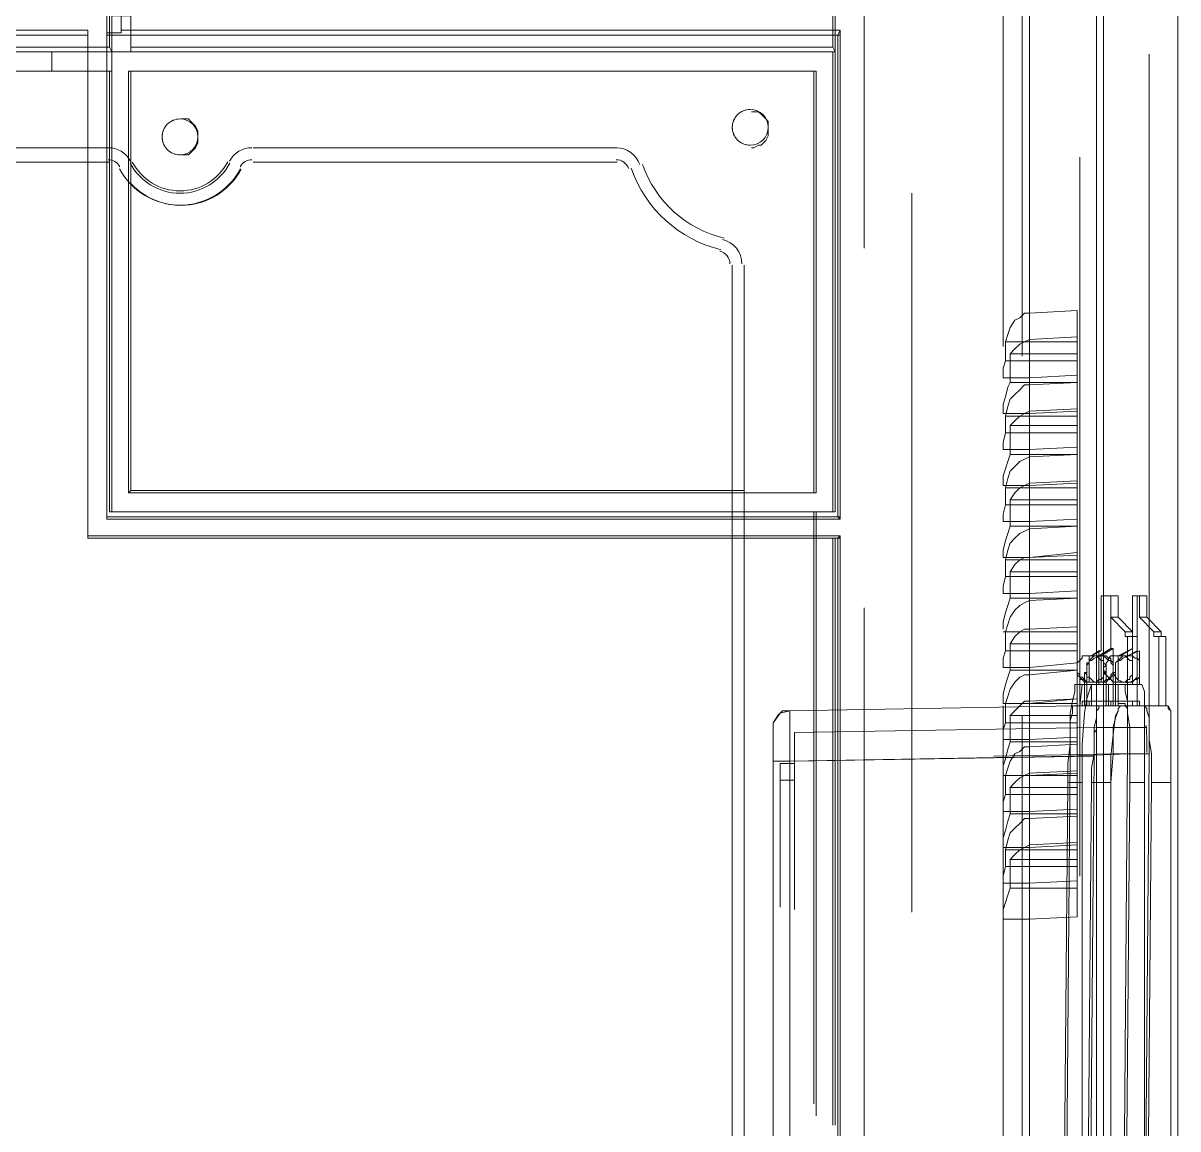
# Model space of a CAD drawing. Header units: millimetres. Extents: x 2788 to 2954, y 1337 to 1391.
# Drawn here: x 2903.161 to 2903.671, y 1350.866 to 1351.355 of the extents above; entities that cross this region are included whole.
import ezdxf

# ---------------------------------------------------------------- set-up
doc = ezdxf.new("R2010")
doc.units = ezdxf.units.MM
doc.layers.add('PDF_0', color=7, linetype='Continuous')

msp = doc.modelspace()

# ---------------------------------------------------------------- linework, layer by layer
at = {"layer": 'PDF_0', "lineweight": 15}
for points in [[(2902.927212377022, 1350.593847969757), (2902.927212377022, 1350.381115599757), (2902.927212377022, 1350.376882119757), (2902.949438147023, 1350.376882119757), (2902.949438147023, 1350.381115599757), (2902.949438147023, 1350.436150839757), (2903.522016317022, 1350.436150839757), (2903.522016317022, 1350.378998859757), (2903.522016317022, 1350.376882119757), (2903.605627547023, 1350.376882119757), (2903.605627547023, 1350.378998859757), (2903.605627547023, 1352.449170579757), (2903.605627547023, 1352.451287319757), (2903.522016317022, 1352.451287319757), (2903.522016317022, 1352.449170579757), (2903.522016317022, 1352.389901859757), (2902.949438147023, 1352.389901859757), (2902.949438147023, 1352.448112209757), (2902.949438147023, 1352.451287319757), (2902.927212377022, 1352.451287319757), (2902.927212377022, 1352.448112209757), (2902.927212377022, 1352.234321469757, 0.3159003159569899), (2902.918745417023, 1352.223208584757)], [(2903.482327442022, 1351.316714679757, 0.4142139999671482), (2903.474389667022, 1351.308776904757, 0.4142140000582301), (2903.482327442022, 1351.300839129757)], [(2903.230435382023, 1351.312481199757, 0.4142139999725885), (2903.222497607023, 1351.304543424757, 0.4142140000002618), (2903.230435382023, 1351.296605649757)]]:
    msp.add_lwpolyline(points, format="xyb", dxfattribs=at)
for points in [[(2903.204505317023, 1351.351640889757), (2903.204505317023, 1351.359049479757), (2903.522016317022, 1351.359049479757), (2903.522016317022, 1351.476528549757), (2903.204505317023, 1351.476528549757), (2903.204505317023, 1351.484995509757), (2903.522016317022, 1351.484995509757), (2903.522016317022, 1352.381434899757), (2903.198155097023, 1352.381434899757), (2903.198155097023, 1351.135733409757), (2903.522016317022, 1351.135733409757), (2903.522016317022, 1351.351640889757)], [(2902.949438147023, 1350.447792909757), (2903.522016317022, 1350.447792909757), (2903.522016317022, 1351.128324819757), (2903.189688137023, 1351.128324819757), (2903.189688137023, 1351.351640889757), (2902.949438147023, 1351.351640889757)], [(2903.189688137023, 1351.299780759757), (2903.037282857023, 1351.299780759757)], [(2903.199213467023, 1351.299780759757), (2903.198155097023, 1351.299780759757)], [(2903.423587907023, 1351.299780759757), (2903.262715667022, 1351.299780759757)], [(2903.189688137023, 1351.293430539757), (2903.037282857023, 1351.293430539757)], [(2903.199213467023, 1351.293430539757), (2903.198155097023, 1351.293430539757)], [(2903.423587907023, 1351.293430539757), (2903.262715667022, 1351.293430539757)], [(2903.479681517023, 1351.136791779757), (2903.479681517023, 1351.247920629757)], [(2903.474389667022, 1350.538812729757), (2903.474389667022, 1351.127266449757)], [(2903.479681517023, 1350.538812729757), (2903.479681517023, 1351.127266449757)], [(2903.665954637023, 1351.053180549757), (2903.665954637023, 1351.083873279757), (2903.662779527022, 1351.083873279757), (2903.663837897023, 1351.083873279757), (2903.665954637023, 1351.083873279757)]]:
    msp.add_lwpolyline(points, close=True, dxfattribs=at)
for points in [[(2903.671246487022, 1350.616073739757), (2903.671246487022, 1352.338041729757)], [(2903.638437017023, 1352.314757589757), (2903.637378647023, 1352.314757589757), (2903.635261907023, 1352.314757589757), (2903.635261907023, 1350.431917359757), (2903.637378647023, 1350.431917359757), (2903.638437017023, 1350.431917359757)], [(2903.638437017023, 1352.314757589757), (2903.638437017023, 1350.431917359757), (2903.639495387023, 1350.418158549757), (2903.640553757023, 1350.406516479757), (2903.640553757023, 1350.402282999757), (2903.641612127023, 1350.398049519757), (2903.643728867023, 1350.395932779757), (2903.670188117023, 1350.396991149757), (2903.670188117023, 1350.444617799757), (2903.670188117023, 1350.483777489757), (2903.670188117023, 1350.490127709757), (2903.670188117023, 1350.500711409757), (2903.670188117023, 1350.503886519757), (2903.670188117023, 1350.506003259757), (2903.670188117023, 1350.503886519757), (2903.670188117023, 1350.500711409757), (2903.670188117023, 1350.490127709757), (2903.670188117023, 1350.497536299757), (2903.670188117023, 1350.500711409757), (2903.670188117023, 1350.501769779757)], [(2903.198155097023, 1351.360107849757), (2903.198155097023, 1351.350582519757)], [(2903.204505317023, 1351.359049479757), (2903.204505317023, 1351.360107849757), (2903.204505317023, 1351.350582519757), (2903.204505317023, 1351.351640889757)], [(2902.951554887023, 1351.349524149757), (2903.189688137023, 1351.349524149757), (2903.189688137023, 1351.351640889757)], [(2903.204505317023, 1351.350582519757), (2903.198155097023, 1351.350582519757), (2903.198155097023, 1351.349524149757), (2903.520957947023, 1351.349524149757), (2903.522016317022, 1351.351640889757)], [(2903.189688137023, 1351.127266449757), (2903.189688137023, 1351.293430539757), (2903.189688137023, 1351.299780759757), (2903.189688137023, 1351.349524149757)], [(2903.198155097023, 1351.349524149757), (2903.198155097023, 1351.299780759757), (2903.198155097023, 1351.293430539757), (2903.198155097023, 1351.136791779757), (2903.198155097023, 1351.135733409757)], [(2903.520957947023, 1351.136791779757), (2903.520957947023, 1351.349524149757)], [(2903.474389667022, 1351.136791779757), (2903.474389667022, 1351.247920629757), (2903.474389667022, 1351.136791779757)], [(2903.605627547023, 1351.198177239757), (2903.626794947023, 1351.199235609757), (2903.626794947023, 1351.183360059757), (2903.605627547023, 1351.182301689757)], [(2903.626794947023, 1351.196060499757), (2903.605627547023, 1351.196060499757)], [(2903.605627547023, 1351.166426139757), (2903.626794947023, 1351.167484509757), (2903.626794947023, 1351.151608959757), (2903.605627547023, 1351.150550589757)], [(2903.626794947023, 1351.164309399757), (2903.605627547023, 1351.164309399757)], [(2903.198155097023, 1351.136791779757), (2903.474389667022, 1351.136791779757), (2903.479681517023, 1351.136791779757), (2903.520957947023, 1351.136791779757), (2903.522016317022, 1351.135733409757)], [(2903.605627547023, 1351.134675039757), (2903.626794947023, 1351.135733409757), (2903.626794947023, 1351.119857859757), (2903.605627547023, 1351.118799489757)], [(2903.626794947023, 1351.132558299757), (2903.605627547023, 1351.132558299757)], [(2903.522016317022, 1351.128324819757), (2903.520957947023, 1351.127266449757), (2903.479681517023, 1351.127266449757), (2903.474389667022, 1351.127266449757), (2903.189688137023, 1351.127266449757), (2903.189688137023, 1351.128324819757)], [(2903.520957947023, 1350.448851279757), (2903.520957947023, 1351.127266449757)], [(2903.605627547023, 1351.102923939757), (2903.626794947023, 1351.103982309757), (2903.626794947023, 1351.088106759757), (2903.605627547023, 1351.087048389757)], [(2903.626794947023, 1351.100807199757), (2903.605627547023, 1351.100807199757)], [(2903.641612127023, 1350.858440469757), (2903.641612127023, 1351.019312709757), (2903.642670497023, 1351.032013149757), (2903.642670497023, 1351.043655219757), (2903.643728867023, 1351.047888699757), (2903.644787237023, 1351.051063809757), (2903.644787237023, 1351.052122179757), (2903.645845607023, 1351.053180549757), (2903.649020717023, 1351.053180549757), (2903.649020717023, 1351.083873279757), (2903.653254197023, 1351.083873279757), (2903.653254197023, 1351.053180549757), (2903.653254197023, 1351.083873279757), (2903.651137457023, 1351.083873279757), (2903.649020717023, 1351.083873279757)], [(2903.662779527022, 1351.083873279757), (2903.662779527022, 1351.053180549757), (2903.665954637023, 1351.053180549757), (2903.667013007022, 1351.053180549757)], [(2903.605627547023, 1351.070114469757), (2903.626794947023, 1351.072231209757), (2903.626794947023, 1351.056355659757), (2903.605627547023, 1351.054238919757)], [(2903.626794947023, 1351.069056099757), (2903.605627547023, 1351.069056099757)], [(2903.643728867023, 1350.626657439757), (2903.642670497023, 1350.630890919757), (2903.642670497023, 1350.638299509757), (2903.641612127023, 1350.654175059757), (2903.641612127023, 1350.858440469757), (2903.641612127023, 1351.019312709757), (2903.641612127023, 1351.030954779757), (2903.642670497023, 1351.040480109757), (2903.643728867023, 1351.048947069757), (2903.644787237023, 1351.051063809757), (2903.644787237023, 1351.052122179757)], [(2903.649020717023, 1351.053180549757), (2903.653254197023, 1351.053180549757), (2903.662779527022, 1351.053180549757)], [(2903.656429307022, 1350.654175059757), (2903.659604417023, 1351.019312709757), (2903.659604417023, 1351.025662929757), (2903.659604417023, 1351.032013149757), (2903.658546047022, 1351.038363369757), (2903.658546047022, 1351.043655219757), (2903.658546047022, 1351.047888699757), (2903.657487677023, 1351.051063809757), (2903.657487677023, 1351.052122179757), (2903.656429307022, 1351.053180549757), (2903.657487677023, 1351.052122179757), (2903.657487677023, 1351.051063809757), (2903.658546047022, 1351.047888699757), (2903.658546047022, 1351.043655219757), (2903.658546047022, 1351.038363369757), (2903.659604417023, 1351.032013149757), (2903.659604417023, 1351.025662929757), (2903.659604417023, 1351.019312709757), (2903.668071377023, 1351.019312709757), (2903.668071377023, 1350.815047299757)], [(2903.668071377023, 1351.019312709757), (2903.668071377023, 1351.032013149757), (2903.668071377023, 1351.043655219757), (2903.668071377023, 1351.047888699757), (2903.668071377023, 1351.051063809757), (2903.667013007022, 1351.052122179757), (2903.667013007022, 1351.053180549757), (2903.668071377023, 1351.051063809757), (2903.668071377023, 1351.047888699757), (2903.668071377023, 1351.043655219757), (2903.668071377023, 1351.032013149757), (2903.668071377023, 1351.019312709757), (2903.668071377023, 1350.815047299757)], [(2903.642670497023, 1351.043655219757), (2903.657487677023, 1351.043655219757)], [(2903.605627547023, 1351.038363369757), (2903.626794947023, 1351.039421739757), (2903.626794947023, 1351.023546189757), (2903.605627547023, 1351.022487819757)], [(2903.626794947023, 1351.037304999757), (2903.605627547023, 1351.037304999757)], [(2903.658546047022, 1351.032013149757), (2903.642670497023, 1351.032013149757), (2903.658546047022, 1351.032013149757), (2903.655370937023, 1350.639357879757), (2903.642670497023, 1350.640416249757), (2903.655370937023, 1350.639357879757)], [(2903.605627547023, 1351.006612269757), (2903.626794947023, 1351.007670639757), (2903.626794947023, 1350.991795089757), (2903.605627547023, 1350.990736719757)], [(2903.626794947023, 1351.005553899757), (2903.605627547023, 1351.005553899757)], [(2903.605627547023, 1350.974861169757), (2903.626794947023, 1350.975919539757), (2903.626794947023, 1350.960043989757), (2903.605627547023, 1350.958985619757)], [(2903.626794947023, 1350.972744429757), (2903.605627547023, 1350.972744429757)]]:
    msp.add_lwpolyline(points, dxfattribs=at)
at = {"layer": 'PDF_0', "lineweight": 0}
for points in [[(2902.951554887023, 1351.857541749757), (2902.951554887023, 1351.493462469757), (2902.953671627023, 1351.491345729757), (2903.199213467023, 1351.491345729757), (2903.199213467023, 1351.344232299757)], [(2903.532600017023, 1351.572840219757), (2903.532600017023, 1351.255329219757)], [(2903.593985477023, 1351.529447049757), (2903.593985477023, 1351.211936049757)], [(2903.602452437023, 1351.525213569757), (2903.602452437023, 1351.207702569757)], [(2903.626794947023, 1351.511454759757), (2903.605627547023, 1351.510396389757), (2903.605627547023, 1351.226753229757), (2903.626794947023, 1351.227811599757), (2903.626794947023, 1351.214052789757), (2903.626794947023, 1351.205585829757), (2903.626794947023, 1351.199235609757)], [(2902.953671627023, 1351.491345729757), (2902.953671627023, 1351.344232299757), (2903.199213467023, 1351.344232299757), (2903.200271837023, 1351.342115559757), (2903.173812587022, 1351.342115559757), (2903.173812587022, 1351.333648599757), (2902.961080217023, 1351.333648599757), (2902.961080217023, 1350.974861169757), (2902.961080217023, 1351.333648599757), (2903.199213467023, 1351.333648599757), (2903.199213467023, 1351.299780759757), (2903.199213467023, 1351.293430539757), (2903.199213467023, 1351.138908519757)], [(2903.208738797023, 1351.357991109757), (2903.208738797023, 1351.342115559757), (2903.208738797023, 1351.344232299757), (2903.208738797023, 1351.491345729757), (2903.208738797023, 1351.493462469757), (2903.208738797023, 1351.478645289757)], [(2903.208738797023, 1351.344232299757), (2903.518841207023, 1351.344232299757), (2903.518841207023, 1351.492404099757), (2903.208738797023, 1351.491345729757)], [(2903.518841207023, 1351.344232299757), (2903.519899577022, 1351.342115559757), (2903.519899577022, 1351.493462469757), (2903.518841207023, 1351.492404099757)], [(2903.511432617022, 1351.138908519757), (2903.519899577022, 1351.138908519757), (2903.519899577022, 1351.342115559757), (2903.518841207023, 1351.342115559757), (2903.200271837023, 1351.342115559757), (2903.200271837023, 1351.357991109757), (2903.207680427023, 1351.357991109757), (2903.208738797023, 1351.357991109757), (2903.200271837023, 1351.357991109757), (2903.200271837023, 1351.478645289757), (2903.208738797023, 1351.478645289757), (2903.207680427023, 1351.478645289757)], [(2902.952613257023, 1351.342115559757), (2903.173812587022, 1351.342115559757)], [(2903.200271837023, 1351.342115559757), (2903.200271837023, 1351.342115559757)], [(2903.200271837023, 1351.333648599757), (2903.200271837023, 1351.342115559757), (2903.208738797023, 1351.342115559757)], [(2903.200271837023, 1351.138908519757), (2903.200271837023, 1351.342115559757)], [(2903.519899577022, 1351.138908519757), (2903.518841207023, 1351.138908519757), (2903.518841207023, 1351.342115559757)], [(2903.658546047022, 1351.023546189757), (2903.658546047022, 1351.341057189757)], [(2903.173812587022, 1351.333648599757), (2903.200271837023, 1351.333648599757), (2903.199213467023, 1351.333648599757)], [(2903.208738797023, 1351.333648599757), (2903.207680427023, 1351.333648599757), (2903.511432617022, 1351.333648599757), (2903.510374247023, 1351.333648599757), (2903.208738797023, 1351.333648599757), (2903.208738797023, 1351.294488909757), (2903.208738797023, 1351.293430539757), (2903.208738797023, 1351.283905209757), (2903.208738797023, 1351.148433849757)], [(2903.510374247023, 1351.333648599757), (2903.510374247023, 1351.147375479757), (2903.479681517023, 1351.147375479757), (2903.479681517023, 1351.148433849757), (2903.474389667022, 1351.148433849757), (2903.208738797023, 1351.148433849757), (2903.207680427023, 1351.147375479757), (2903.511432617022, 1351.147375479757)], [(2903.207680427023, 1351.333648599757), (2903.207680427023, 1351.147375479757)], [(2903.510374247023, 1351.147375479757), (2903.511432617022, 1351.147375479757), (2903.511432617022, 1351.333648599757)], [(2903.482856627023, 1351.299780759757), (2903.483914997023, 1351.299780759757), (2903.486031737023, 1351.300839129757), (2903.487090107023, 1351.300839129757), (2903.488148477023, 1351.301897499757), (2903.489206847023, 1351.302955869757), (2903.490265217023, 1351.305072609757), (2903.490265217023, 1351.306130979757), (2903.490265217023, 1351.308247719757), (2903.490265217023, 1351.309306089757), (2903.490265217023, 1351.311422829757), (2903.489206847023, 1351.312481199757), (2903.488148477023, 1351.313539569757), (2903.487090107023, 1351.314597939757), (2903.486031737023, 1351.315656309757), (2903.483914997023, 1351.315656309757), (2903.482856627023, 1351.315656309757)], [(2903.482856627023, 1351.315656309757), (2903.482856627023, 1351.315656309757)], [(2903.230964567023, 1351.296605649757), (2903.232022937023, 1351.296605649757), (2903.234139677023, 1351.296605649757), (2903.235198047023, 1351.297664019757), (2903.236256417023, 1351.298722389757), (2903.237314787023, 1351.299780759757), (2903.238373157023, 1351.301897499757), (2903.238373157023, 1351.302955869757), (2903.238373157023, 1351.304014239757), (2903.238373157023, 1351.306130979757), (2903.238373157023, 1351.307189349757), (2903.237314787023, 1351.309306089757), (2903.236256417023, 1351.310364459757), (2903.235198047023, 1351.311422829757), (2903.234139677023, 1351.312481199757), (2903.232022937023, 1351.312481199757), (2903.230964567023, 1351.312481199757)], [(2903.230964567023, 1351.312481199757), (2903.230964567023, 1351.312481199757)], [(2903.199213467023, 1351.299780759757), (2903.199213467023, 1351.299780759757)], [(2903.199213467023, 1351.299780759757), (2903.199213467023, 1351.299780759757)], [(2903.230964567023, 1351.296605649757), (2903.230964567023, 1351.296605649757)], [(2903.482856627023, 1351.299780759757), (2903.482856627023, 1351.299780759757)], [(2903.627853317023, 1350.978036279757), (2903.627853317023, 1351.295547279757)], [(2903.199213467023, 1351.293430539757), (2903.199213467023, 1351.293430539757)], [(2903.199213467023, 1351.293430539757), (2903.199213467023, 1351.293430539757)], [(2903.199213467023, 1351.293430539757), (2903.199213467023, 1351.293430539757)], [(2903.208738797023, 1351.293430539757), (2903.208738797023, 1351.294488909757)], [(2903.208738797023, 1351.293430539757), (2903.208738797023, 1351.293430539757)], [(2903.208738797023, 1351.283905209757), (2903.208738797023, 1351.283905209757)], [(2903.553767417023, 1351.279671729757), (2903.553767417023, 1350.962160729757)], [(2903.626794947023, 1351.214052789757), (2903.595043847023, 1351.214052789757), (2903.596102217023, 1351.217227899757), (2903.597160587023, 1351.220403009757), (2903.599277327023, 1351.223578119757), (2903.601394067023, 1351.224636489757), (2903.603510807023, 1351.226753229757), (2903.605627547023, 1351.226753229757)], [(2903.595043847023, 1351.214052789757), (2903.595043847023, 1351.205585829757)], [(2903.597160587023, 1351.196060499757), (2903.597160587023, 1351.208760939757), (2903.599277327023, 1351.210877679757), (2903.601394067023, 1351.212994419757), (2903.603510807023, 1351.214052789757), (2903.605627547023, 1351.215111159757), (2903.605627547023, 1351.195002129757)], [(2903.605627547023, 1351.215111159757), (2903.626794947023, 1351.216169529757)], [(2903.626794947023, 1351.208760939757), (2903.597160587023, 1351.208760939757)], [(2903.626794947023, 1351.205585829757), (2903.595043847023, 1351.205585829757), (2903.593985477023, 1351.202410719757), (2903.593985477023, 1351.198177239757), (2903.605627547023, 1351.198177239757)], [(2903.605627547023, 1351.182301689757), (2903.593985477023, 1351.182301689757), (2903.593985477023, 1351.186535169757), (2903.595043847023, 1351.189710279757), (2903.596102217023, 1351.193943759757), (2903.597160587023, 1351.196060499757), (2903.605627547023, 1351.196060499757)], [(2903.626794947023, 1351.196060499757), (2903.605627547023, 1351.195002129757), (2903.603510807023, 1351.195002129757), (2903.601394067023, 1351.192885389757), (2903.599277327023, 1351.190768649757), (2903.597160587023, 1351.188651909757), (2903.596102217023, 1351.185476799757), (2903.595043847023, 1351.181243319757), (2903.595043847023, 1351.173834729757), (2903.593985477023, 1351.169601249757), (2903.593985477023, 1351.166426139757), (2903.605627547023, 1351.166426139757)], [(2903.626794947023, 1351.183360059757), (2903.626794947023, 1351.181243319757), (2903.595043847023, 1351.181243319757)], [(2903.626794947023, 1351.177009839757), (2903.597160587023, 1351.177009839757), (2903.599277327023, 1351.179126579757), (2903.601394067023, 1351.181243319757), (2903.603510807023, 1351.182301689757), (2903.605627547023, 1351.183360059757), (2903.626794947023, 1351.184418429757)], [(2903.605627547023, 1351.183360059757), (2903.605627547023, 1351.163251029757)], [(2903.626794947023, 1351.181243319757), (2903.626794947023, 1351.173834729757), (2903.595043847023, 1351.173834729757)], [(2903.597160587023, 1351.164309399757), (2903.597160587023, 1351.177009839757)], [(2903.626794947023, 1351.173834729757), (2903.626794947023, 1351.167484509757)], [(2903.605627547023, 1351.164309399757), (2903.597160587023, 1351.164309399757), (2903.596102217023, 1351.161134289757), (2903.595043847023, 1351.157959179757), (2903.593985477023, 1351.154784069757), (2903.593985477023, 1351.150550589757), (2903.605627547023, 1351.150550589757)], [(2903.626794947023, 1351.149492219757), (2903.595043847023, 1351.149492219757), (2903.596102217023, 1351.153725699757), (2903.597160587023, 1351.156900809757), (2903.599277327023, 1351.159017549757), (2903.601394067023, 1351.161134289757), (2903.603510807023, 1351.162192659757), (2903.605627547023, 1351.163251029757), (2903.626794947023, 1351.164309399757)], [(2903.605627547023, 1351.151608959757), (2903.626794947023, 1351.152667329757)], [(2903.474389667022, 1351.148433849757), (2903.474389667022, 1351.148433849757)], [(2903.595043847023, 1351.149492219757), (2903.595043847023, 1351.142083629757)], [(2903.597160587023, 1351.144200369757), (2903.599277327023, 1351.147375479757), (2903.601394067023, 1351.149492219757), (2903.603510807023, 1351.150550589757), (2903.605627547023, 1351.151608959757), (2903.605627547023, 1351.131499929757)], [(2903.626794947023, 1351.151608959757), (2903.626794947023, 1351.149492219757), (2903.626794947023, 1351.142083629757), (2903.626794947023, 1351.135733409757)], [(2903.626794947023, 1351.100807199757), (2903.605627547023, 1351.099748829757), (2903.605627547023, 1351.118799489757), (2903.593985477023, 1351.118799489757), (2903.593985477023, 1351.121974599757), (2903.595043847023, 1351.126208079757), (2903.596102217023, 1351.129383189757), (2903.597160587023, 1351.132558299757), (2903.597160587023, 1351.144200369757), (2903.626794947023, 1351.144200369757)], [(2903.605627547023, 1351.134675039757), (2903.593985477023, 1351.134675039757), (2903.593985477023, 1351.137850149757), (2903.595043847023, 1351.142083629757), (2903.626794947023, 1351.142083629757)], [(2903.510374247023, 1350.877491129757), (2903.510374247023, 1351.138908519757), (2903.479681517023, 1351.138908519757), (2903.474389667022, 1351.138908519757), (2903.199213467023, 1351.138908519757), (2903.200271837023, 1351.138908519757), (2903.518841207023, 1351.138908519757)], [(2903.474389667022, 1351.138908519757), (2903.474389667022, 1351.138908519757)], [(2903.479681517023, 1351.138908519757), (2903.479681517023, 1351.138908519757)], [(2903.518841207023, 1350.867965799757), (2903.518841207023, 1351.127266449757), (2903.519899577022, 1351.127266449757), (2903.511432617022, 1351.127266449757), (2903.511432617022, 1351.138908519757), (2903.510374247023, 1351.138908519757)], [(2903.626794947023, 1351.132558299757), (2903.605627547023, 1351.131499929757), (2903.603510807023, 1351.130441559757), (2903.601394067023, 1351.129383189757), (2903.599277327023, 1351.127266449757), (2903.597160587023, 1351.125149709757), (2903.596102217023, 1351.121974599757), (2903.595043847023, 1351.117741119757), (2903.626794947023, 1351.117741119757), (2903.626794947023, 1351.119857859757)], [(2903.605627547023, 1351.132558299757), (2903.597160587023, 1351.132558299757)], [(2903.511432617022, 1351.127266449757), (2903.511432617022, 1351.127266449757)], [(2903.511432617022, 1350.872199279757), (2903.511432617022, 1351.127266449757), (2903.518841207023, 1351.127266449757)], [(2903.519899577022, 1350.867965799757), (2903.519899577022, 1351.127266449757)], [(2903.595043847023, 1351.117741119757), (2903.595043847023, 1351.110332529757), (2903.626794947023, 1351.110332529757)], [(2903.626794947023, 1351.120916229757), (2903.605627547023, 1351.118799489757), (2903.603510807023, 1351.118799489757), (2903.601394067023, 1351.117741119757), (2903.599277327023, 1351.115624379757), (2903.597160587023, 1351.112449269757)], [(2903.626794947023, 1351.117741119757), (2903.626794947023, 1351.110332529757), (2903.626794947023, 1351.103982309757)], [(2903.626794947023, 1351.112449269757), (2903.597160587023, 1351.112449269757), (2903.597160587023, 1351.100807199757), (2903.605627547023, 1351.100807199757)], [(2903.595043847023, 1351.110332529757), (2903.593985477023, 1351.106099049757), (2903.593985477023, 1351.102923939757), (2903.605627547023, 1351.102923939757)], [(2903.651137457023, 1351.062705879757), (2903.642670497023, 1351.062705879757), (2903.642670497023, 1351.066939359757), (2903.642670497023, 1351.072231209757), (2903.642670497023, 1351.078581429757), (2903.641612127023, 1351.078581429757), (2903.641612127023, 1351.101865569757), (2903.640553757023, 1351.101865569757), (2903.638437017023, 1351.101865569757), (2903.637378647023, 1351.101865569757), (2903.637378647023, 1351.077523059757), (2903.636320277023, 1351.077523059757), (2903.636320277023, 1351.062705879757), (2903.634203537023, 1351.062705879757), (2903.633145167023, 1351.062705879757), (2903.632086797023, 1351.059530769757), (2903.631028427023, 1351.056355659757), (2903.629970057023, 1351.050005439757), (2903.628911687023, 1351.036246629757), (2903.628911687023, 1351.019312709757), (2903.628911687023, 1350.815047299757)], [(2903.642670497023, 1351.078581429757), (2903.637378647023, 1351.075406319757), (2903.636320277023, 1351.075406319757), (2903.641612127023, 1351.078581429757), (2903.641612127023, 1351.101865569757), (2903.644787237023, 1351.101865569757), (2903.644787237023, 1351.092340239757), (2903.651137457023, 1351.085990019757), (2903.651137457023, 1351.083873279757)], [(2903.647962347023, 1351.083873279757), (2903.647962347023, 1351.085990019757), (2903.641612127023, 1351.092340239757), (2903.641612127023, 1351.101865569757), (2903.638437017023, 1351.101865569757)], [(2903.639495387023, 1351.053180549757), (2903.639495387023, 1351.067997729757), (2903.639495387023, 1351.066939359757), (2903.640553757023, 1351.065880989757), (2903.641612127023, 1351.065880989757), (2903.641612127023, 1351.064822619757), (2903.642670497023, 1351.063764249757), (2903.644787237023, 1351.063764249757), (2903.645845607023, 1351.063764249757), (2903.646903977023, 1351.063764249757), (2903.647962347023, 1351.063764249757), (2903.649020717023, 1351.064822619757), (2903.650079087023, 1351.064822619757), (2903.650079087023, 1351.065880989757), (2903.651137457023, 1351.066939359757), (2903.651137457023, 1351.067997729757), (2903.651137457023, 1351.069056099757), (2903.651137457023, 1351.071172839757), (2903.651137457023, 1351.072231209757), (2903.651137457023, 1351.073289579757), (2903.650079087023, 1351.073289579757), (2903.649020717023, 1351.074347949757), (2903.647962347023, 1351.075406319757), (2903.646903977023, 1351.075406319757), (2903.645845607023, 1351.075406319757), (2903.651137457023, 1351.078581429757), (2903.651137457023, 1351.101865569757)], [(2903.641612127023, 1351.101865569757), (2903.644787237023, 1351.101865569757)], [(2903.644787237023, 1351.075406319757), (2903.649020717023, 1351.075406319757), (2903.653254197023, 1351.077523059757), (2903.653254197023, 1351.101865569757), (2903.654312567023, 1351.101865569757)], [(2903.657487677023, 1351.101865569757), (2903.654312567023, 1351.101865569757), (2903.651137457023, 1351.101865569757), (2903.653254197023, 1351.101865569757), (2903.653254197023, 1351.077523059757)], [(2903.657487677023, 1351.092340239757), (2903.657487677023, 1351.101865569757), (2903.654312567023, 1351.101865569757), (2903.654312567023, 1351.092340239757)], [(2903.532600017023, 1351.096573719757), (2903.532600017023, 1350.779062719757)], [(2903.597160587023, 1351.100807199757), (2903.596102217023, 1351.097632089757), (2903.595043847023, 1351.094456979757), (2903.593985477023, 1351.090223499757), (2903.593985477023, 1351.087048389757)], [(2903.605627547023, 1351.099748829757), (2903.603510807023, 1351.098690459757), (2903.601394067023, 1351.097632089757), (2903.599277327023, 1351.095515349757), (2903.597160587023, 1351.092340239757), (2903.596102217023, 1351.089165129757), (2903.595043847023, 1351.085990019757), (2903.626794947023, 1351.085990019757)], [(2903.641612127023, 1351.092340239757), (2903.644787237023, 1351.092340239757)], [(2903.660662787022, 1351.085990019757), (2903.654312567023, 1351.092340239757), (2903.657487677023, 1351.092340239757), (2903.663837897023, 1351.085990019757)], [(2903.605627547023, 1351.054238919757), (2903.593985477023, 1351.054238919757), (2903.593985477023, 1351.058472399757), (2903.595043847023, 1351.062705879757), (2903.596102217023, 1351.065880989757), (2903.597160587023, 1351.069056099757), (2903.597160587023, 1351.080698169757), (2903.599277327023, 1351.083873279757), (2903.601394067023, 1351.085990019757), (2903.603510807023, 1351.087048389757), (2903.605627547023, 1351.087048389757), (2903.605627547023, 1351.066939359757)], [(2903.605627547023, 1351.085990019757), (2903.593985477023, 1351.085990019757)], [(2903.595043847023, 1351.085990019757), (2903.595043847023, 1351.077523059757)], [(2903.626794947023, 1351.072231209757), (2903.626794947023, 1351.077523059757), (2903.626794947023, 1351.085990019757), (2903.626794947023, 1351.088106759757), (2903.605627547023, 1351.087048389757)], [(2903.647962347023, 1351.085990019757), (2903.651137457023, 1351.085990019757)], [(2903.663837897023, 1351.083873279757), (2903.663837897023, 1351.085990019757), (2903.660662787022, 1351.085990019757), (2903.660662787022, 1351.083873279757), (2903.662779527022, 1351.083873279757), (2903.660662787022, 1351.083873279757)], [(2903.626794947023, 1351.080698169757), (2903.597160587023, 1351.080698169757)], [(2903.605627547023, 1351.070114469757), (2903.593985477023, 1351.070114469757), (2903.593985477023, 1351.074347949757), (2903.595043847023, 1351.077523059757), (2903.626794947023, 1351.077523059757)], [(2903.632086797023, 1351.063764249757), (2903.631028427023, 1351.063764249757), (2903.629970057023, 1351.063764249757), (2903.629970057023, 1351.064822619757), (2903.628911687023, 1351.064822619757), (2903.627853317023, 1351.065880989757), (2903.626794947023, 1351.066939359757), (2903.626794947023, 1351.067997729757), (2903.627853317023, 1351.066939359757), (2903.627853317023, 1351.065880989757), (2903.628911687023, 1351.065880989757), (2903.629970057023, 1351.064822619757), (2903.631028427023, 1351.063764249757), (2903.632086797023, 1351.063764249757), (2903.633145167023, 1351.063764249757), (2903.634203537023, 1351.063764249757), (2903.635261907023, 1351.063764249757), (2903.636320277023, 1351.064822619757), (2903.637378647023, 1351.064822619757), (2903.638437017023, 1351.065880989757), (2903.638437017023, 1351.066939359757), (2903.639495387023, 1351.067997729757), (2903.639495387023, 1351.069056099757), (2903.639495387023, 1351.071172839757), (2903.638437017023, 1351.072231209757), (2903.638437017023, 1351.073289579757), (2903.637378647023, 1351.073289579757), (2903.636320277023, 1351.074347949757), (2903.635261907023, 1351.075406319757), (2903.634203537023, 1351.075406319757), (2903.633145167023, 1351.075406319757)], [(2903.629970057023, 1351.067997729757), (2903.631028427023, 1351.066939359757), (2903.631028427023, 1351.065880989757), (2903.632086797023, 1351.065880989757), (2903.633145167023, 1351.064822619757), (2903.634203537023, 1351.063764249757), (2903.635261907023, 1351.063764249757), (2903.636320277023, 1351.063764249757), (2903.637378647023, 1351.063764249757), (2903.638437017023, 1351.063764249757), (2903.639495387023, 1351.064822619757), (2903.640553757023, 1351.064822619757), (2903.641612127023, 1351.065880989757), (2903.641612127023, 1351.066939359757), (2903.642670497023, 1351.067997729757), (2903.642670497023, 1351.069056099757), (2903.642670497023, 1351.071172839757), (2903.641612127023, 1351.072231209757), (2903.641612127023, 1351.073289579757), (2903.640553757023, 1351.073289579757), (2903.639495387023, 1351.074347949757), (2903.638437017023, 1351.075406319757), (2903.637378647023, 1351.075406319757), (2903.636320277023, 1351.075406319757)], [(2903.631028427023, 1351.069056099757), (2903.631028427023, 1351.070114469757), (2903.631028427023, 1351.071172839757), (2903.632086797023, 1351.072231209757), (2903.632086797023, 1351.073289579757), (2903.633145167023, 1351.073289579757), (2903.634203537023, 1351.074347949757), (2903.637378647023, 1351.075406319757), (2903.637378647023, 1351.063764249757), (2903.638437017023, 1351.063764249757), (2903.639495387023, 1351.063764249757), (2903.640553757023, 1351.064822619757), (2903.641612127023, 1351.064822619757), (2903.641612127023, 1351.065880989757), (2903.642670497023, 1351.066939359757)], [(2903.642670497023, 1351.072231209757), (2903.641612127023, 1351.073289579757), (2903.641612127023, 1351.074347949757), (2903.640553757023, 1351.074347949757), (2903.639495387023, 1351.075406319757), (2903.638437017023, 1351.075406319757), (2903.637378647023, 1351.075406319757), (2903.636320277023, 1351.075406319757), (2903.635261907023, 1351.075406319757), (2903.634203537023, 1351.075406319757), (2903.633145167023, 1351.074347949757), (2903.632086797023, 1351.073289579757), (2903.632086797023, 1351.072231209757), (2903.631028427023, 1351.072231209757), (2903.631028427023, 1351.071172839757), (2903.631028427023, 1351.069056099757), (2903.631028427023, 1351.067997729757)], [(2903.637378647023, 1351.075406319757), (2903.632086797023, 1351.075406319757)], [(2903.637378647023, 1351.077523059757), (2903.633145167023, 1351.075406319757), (2903.636320277023, 1351.077523059757)], [(2903.633145167023, 1351.075406319757), (2903.633145167023, 1351.075406319757)], [(2903.639495387023, 1351.067997729757), (2903.638437017023, 1351.067997729757), (2903.639495387023, 1351.066939359757), (2903.640553757023, 1351.065880989757), (2903.640553757023, 1351.064822619757), (2903.641612127023, 1351.064822619757), (2903.642670497023, 1351.063764249757), (2903.643728867023, 1351.063764249757), (2903.644787237023, 1351.063764249757), (2903.643728867023, 1351.063764249757), (2903.642670497023, 1351.063764249757), (2903.641612127023, 1351.064822619757), (2903.640553757023, 1351.064822619757), (2903.640553757023, 1351.065880989757), (2903.639495387023, 1351.066939359757), (2903.639495387023, 1351.067997729757), (2903.638437017023, 1351.069056099757), (2903.638437017023, 1351.070114469757), (2903.639495387023, 1351.071172839757), (2903.639495387023, 1351.072231209757), (2903.640553757023, 1351.073289579757), (2903.640553757023, 1351.074347949757), (2903.641612127023, 1351.075406319757), (2903.642670497023, 1351.075406319757), (2903.643728867023, 1351.075406319757), (2903.644787237023, 1351.075406319757), (2903.644787237023, 1351.063764249757)], [(2903.645845607023, 1351.075406319757), (2903.644787237023, 1351.075406319757), (2903.651137457023, 1351.078581429757), (2903.651137457023, 1351.062705879757), (2903.654312567023, 1351.062705879757), (2903.654312567023, 1351.065880989757)], [(2903.644787237023, 1351.075406319757), (2903.644787237023, 1351.075406319757)], [(2903.649020717023, 1351.075406319757), (2903.649020717023, 1351.075406319757)], [(2903.651137457023, 1351.078581429757), (2903.651137457023, 1351.078581429757)], [(2903.626794947023, 1351.069056099757), (2903.605627547023, 1351.066939359757), (2903.603510807023, 1351.066939359757), (2903.601394067023, 1351.065880989757), (2903.599277327023, 1351.063764249757), (2903.597160587023, 1351.060589139757), (2903.596102217023, 1351.057414029757), (2903.595043847023, 1351.054238919757)], [(2903.605627547023, 1351.069056099757), (2903.597160587023, 1351.069056099757)], [(2903.626794947023, 1351.067997729757), (2903.626794947023, 1351.067997729757)], [(2903.629970057023, 1351.053180549757), (2903.629970057023, 1351.067997729757), (2903.631028427023, 1351.067997729757), (2903.631028427023, 1351.069056099757), (2903.631028427023, 1351.053180549757)], [(2903.631028427023, 1351.069056099757), (2903.631028427023, 1351.069056099757)], [(2903.651137457023, 1351.055297289757), (2903.641612127023, 1351.055297289757), (2903.641612127023, 1351.053180549757), (2903.640553757023, 1351.053180549757), (2903.641612127023, 1351.053180549757), (2903.641612127023, 1351.055297289757), (2903.638437017023, 1351.055297289757), (2903.638437017023, 1351.053180549757), (2903.638437017023, 1351.067997729757)], [(2903.642670497023, 1351.053180549757), (2903.642670497023, 1351.067997729757), (2903.643728867023, 1351.067997729757)], [(2903.643728867023, 1351.069056099757), (2903.643728867023, 1351.053180549757)], [(2903.643728867023, 1351.069056099757), (2903.643728867023, 1351.069056099757)], [(2903.628911687023, 1351.062705879757), (2903.627853317023, 1351.053180549757), (2903.625736577023, 1351.053180549757), (2903.499790547023, 1351.051063809757), (2903.496615437023, 1351.051063809757), (2903.494498697023, 1351.048947069757), (2903.492381957023, 1351.045771959757), (2903.492381957023, 1351.043655219757), (2903.492381957023, 1351.028838039757), (2903.494498697023, 1351.028838039757), (2903.499790547023, 1351.028838039757), (2903.499790547023, 1351.043655219757), (2903.499790547023, 1351.047888699757), (2903.499790547023, 1351.050005439757)], [(2903.628911687023, 1351.019312709757), (2903.628911687023, 1351.036246629757), (2903.629970057023, 1351.050005439757), (2903.631028427023, 1351.056355659757), (2903.632086797023, 1351.059530769757), (2903.633145167023, 1351.062705879757), (2903.634203537023, 1351.062705879757), (2903.626794947023, 1351.062705879757), (2903.625736577023, 1351.062705879757), (2903.625736577023, 1351.059530769757), (2903.624678207023, 1351.055297289757), (2903.623619837022, 1351.050005439757), (2903.623619837022, 1351.043655219757), (2903.623619837022, 1351.036246629757), (2903.622561467023, 1351.027779669757), (2903.622561467023, 1351.019312709757), (2903.622561467023, 1351.027779669757), (2903.623619837022, 1351.036246629757), (2903.623619837022, 1351.043655219757), (2903.623619837022, 1351.050005439757), (2903.624678207023, 1351.055297289757), (2903.625736577023, 1351.059530769757), (2903.625736577023, 1351.062705879757), (2903.626794947023, 1351.062705879757)], [(2903.633145167023, 1351.063764249757), (2903.636320277023, 1351.063764249757)], [(2903.640553757023, 1351.062705879757), (2903.640553757023, 1351.053180549757), (2903.633145167023, 1351.053180549757), (2903.633145167023, 1351.062705879757)], [(2903.636320277023, 1351.062705879757), (2903.642670497023, 1351.062705879757)], [(2903.654312567023, 1351.055297289757), (2903.644787237023, 1351.055297289757), (2903.644787237023, 1351.053180549757), (2903.644787237023, 1351.054238919757), (2903.644787237023, 1351.062705879757)], [(2903.645845607023, 1351.063764249757), (2903.649020717023, 1351.063764249757)], [(2903.646903977023, 1350.654175059757), (2903.650079087023, 1351.019312709757), (2903.650079087023, 1351.027779669757), (2903.650079087023, 1351.036246629757), (2903.650079087023, 1351.043655219757), (2903.649020717023, 1351.050005439757), (2903.649020717023, 1351.055297289757), (2903.647962347023, 1351.059530769757), (2903.647962347023, 1351.062705879757), (2903.646903977023, 1351.062705879757), (2903.647962347023, 1351.062705879757), (2903.647962347023, 1351.059530769757), (2903.649020717023, 1351.055297289757), (2903.649020717023, 1351.050005439757), (2903.650079087023, 1351.043655219757), (2903.650079087023, 1351.036246629757), (2903.650079087023, 1351.027779669757), (2903.650079087023, 1351.019312709757), (2903.656429307022, 1351.019312709757), (2903.656429307022, 1351.036246629757), (2903.656429307022, 1351.050005439757), (2903.656429307022, 1351.055297289757), (2903.656429307022, 1351.059530769757), (2903.655370937023, 1351.062705879757), (2903.654312567023, 1351.062705879757)], [(2903.656429307022, 1350.858440469757), (2903.656429307022, 1351.019312709757), (2903.656429307022, 1351.036246629757), (2903.656429307022, 1351.050005439757), (2903.656429307022, 1351.055297289757), (2903.656429307022, 1351.059530769757), (2903.655370937023, 1351.062705879757)], [(2903.605627547023, 1351.038363369757), (2903.593985477023, 1351.038363369757), (2903.593985477023, 1351.042596849757), (2903.595043847023, 1351.045771959757), (2903.595043847023, 1351.054238919757), (2903.626794947023, 1351.054238919757), (2903.626794947023, 1351.056355659757), (2903.605627547023, 1351.055297289757)], [(2903.597160587023, 1351.048947069757), (2903.599277327023, 1351.051063809757), (2903.601394067023, 1351.053180549757), (2903.603510807023, 1351.055297289757), (2903.605627547023, 1351.055297289757), (2903.605627547023, 1351.035188259757), (2903.603510807023, 1351.035188259757), (2903.601394067023, 1351.033071519757), (2903.599277327023, 1351.032013149757), (2903.597160587023, 1351.028838039757), (2903.596102217023, 1351.025662929757), (2903.595043847023, 1351.022487819757), (2903.595043847023, 1351.014020859757), (2903.593985477023, 1351.010845749757), (2903.593985477023, 1351.006612269757), (2903.605627547023, 1351.006612269757)], [(2903.627853317023, 1351.053180549757), (2903.628911687023, 1351.053180549757), (2903.628911687023, 1351.055297289757), (2903.638437017023, 1351.055297289757)], [(2903.628911687023, 1351.055297289757), (2903.632086797023, 1351.055297289757)], [(2903.633145167023, 1351.053180549757), (2903.632086797023, 1351.053180549757), (2903.632086797023, 1351.055297289757), (2903.641612127023, 1351.055297289757), (2903.644787237023, 1351.055297289757)], [(2903.654312567023, 1351.053180549757), (2903.654312567023, 1351.055297289757), (2903.651137457023, 1351.055297289757), (2903.651137457023, 1351.053180549757)], [(2903.492381957023, 1350.625599069757), (2903.495557067023, 1350.622423959757), (2903.499790547023, 1350.620307219757), (2903.621503097022, 1350.618190479757), (2903.620444727023, 1350.620307219757), (2903.620444727023, 1350.622423959757), (2903.620444727023, 1350.624540699757), (2903.620444727023, 1350.627715809757), (2903.620444727023, 1350.631949289757), (2903.620444727023, 1350.636182769757), (2903.620444727023, 1350.640416249757), (2903.623619837022, 1351.030954779757), (2903.649020717023, 1351.032013149757), (2903.649020717023, 1351.036246629757), (2903.649020717023, 1351.040480109757), (2903.649020717023, 1351.043655219757), (2903.649020717023, 1351.047888699757), (2903.649020717023, 1351.050005439757), (2903.649020717023, 1351.052122179757), (2903.647962347023, 1351.053180549757), (2903.647962347023, 1351.054238919757), (2903.644787237023, 1351.054238919757)], [(2903.492381957023, 1351.043655219757), (2903.492381957023, 1351.045771959757), (2903.495557067023, 1351.050005439757), (2903.499790547023, 1351.051063809757), (2903.495557067023, 1351.050005439757)], [(2903.593985477023, 1351.053180549757), (2903.593985477023, 1350.735669549757)], [(2903.626794947023, 1351.054238919757), (2903.626794947023, 1351.045771959757), (2903.595043847023, 1351.045771959757)], [(2903.628911687023, 1351.053180549757), (2903.628911687023, 1351.053180549757)], [(2903.628911687023, 1351.053180549757), (2903.628911687023, 1351.053180549757)], [(2903.628911687023, 1351.053180549757), (2903.632086797023, 1351.053180549757)], [(2903.641612127023, 1351.019312709757), (2903.633145167023, 1351.019312709757), (2903.633145167023, 1351.025662929757), (2903.634203537023, 1351.032013149757), (2903.634203537023, 1351.038363369757), (2903.634203537023, 1351.043655219757), (2903.635261907023, 1351.047888699757), (2903.635261907023, 1351.051063809757), (2903.636320277023, 1351.052122179757), (2903.636320277023, 1351.053180549757), (2903.636320277023, 1351.052122179757), (2903.635261907023, 1351.051063809757), (2903.635261907023, 1351.047888699757), (2903.634203537023, 1351.043655219757), (2903.634203537023, 1351.038363369757), (2903.634203537023, 1351.032013149757), (2903.633145167023, 1351.025662929757), (2903.633145167023, 1351.019312709757), (2903.629970057023, 1350.654175059757)], [(2903.644787237023, 1351.052122179757), (2903.645845607023, 1351.053180549757), (2903.636320277023, 1351.053180549757)], [(2903.640553757023, 1351.053180549757), (2903.641612127023, 1351.053180549757), (2903.644787237023, 1351.053180549757)], [(2903.644787237023, 1351.054238919757), (2903.644787237023, 1351.054238919757)], [(2903.644787237023, 1351.054238919757), (2903.644787237023, 1351.054238919757)], [(2903.605627547023, 1351.022487819757), (2903.593985477023, 1351.022487819757), (2903.593985477023, 1351.026721299757), (2903.595043847023, 1351.029896409757), (2903.596102217023, 1351.034129889757), (2903.597160587023, 1351.037304999757), (2903.597160587023, 1351.048947069757), (2903.626794947023, 1351.048947069757)], [(2903.602452437023, 1351.048947069757), (2903.602452437023, 1350.731436069757)], [(2903.626794947023, 1351.045771959757), (2903.626794947023, 1351.039421739757)], [(2903.501907287023, 1351.041538479757), (2903.501907287023, 1351.028838039757), (2903.634203537023, 1351.030954779757), (2903.501907287023, 1351.028838039757), (2903.501907287023, 1351.027779669757), (2903.495557067023, 1351.027779669757), (2903.495557067023, 1350.964277469757)], [(2903.642670497023, 1351.043655219757), (2903.635261907023, 1351.043655219757), (2903.635261907023, 1351.042596849757), (2903.634203537023, 1351.041538479757), (2903.634203537023, 1351.039421739757), (2903.634203537023, 1351.038363369757), (2903.634203537023, 1351.036246629757), (2903.634203537023, 1351.034129889757), (2903.634203537023, 1351.030954779757), (2903.631028427023, 1350.640416249757), (2903.631028427023, 1350.638299509757), (2903.631028427023, 1350.635124399757), (2903.631028427023, 1350.634066029757), (2903.631028427023, 1350.631949289757), (2903.631028427023, 1350.629832549757), (2903.631028427023, 1350.628774179757), (2903.632086797023, 1350.627715809757), (2903.643728867023, 1350.627715809757)], [(2903.605627547023, 1351.037304999757), (2903.597160587023, 1351.037304999757)], [(2903.645845607023, 1350.639357879757), (2903.649020717023, 1351.032013149757), (2903.623619837022, 1351.030954779757)], [(2903.499790547023, 1350.642532989757), (2903.499790547023, 1351.028838039757), (2903.494498697023, 1351.028838039757), (2903.492381957023, 1351.028838039757), (2903.492381957023, 1350.642532989757)], [(2903.501907287023, 1351.027779669757), (2903.501907287023, 1350.963219099757)], [(2903.605627547023, 1351.023546189757), (2903.626794947023, 1351.024604559757)], [(2903.501907287023, 1351.020371079757), (2903.495557067023, 1351.020371079757)], [(2903.597160587023, 1351.005553899757), (2903.597160587023, 1351.017195969757), (2903.599277327023, 1351.019312709757), (2903.601394067023, 1351.021429449757), (2903.603510807023, 1351.022487819757), (2903.605627547023, 1351.023546189757), (2903.605627547023, 1351.003437159757), (2903.626794947023, 1351.004495529757), (2903.605627547023, 1351.003437159757), (2903.603510807023, 1351.003437159757), (2903.601394067023, 1351.001320419757), (2903.599277327023, 1350.999203679757), (2903.597160587023, 1350.997086939757), (2903.596102217023, 1350.993911829757), (2903.595043847023, 1350.989678349757), (2903.626794947023, 1350.989678349757)], [(2903.626794947023, 1351.022487819757), (2903.595043847023, 1351.022487819757)], [(2903.619386357022, 1350.654175059757), (2903.622561467023, 1351.019312709757), (2903.628911687023, 1351.019312709757), (2903.628911687023, 1350.815047299757)], [(2903.626794947023, 1351.007670639757), (2903.626794947023, 1351.014020859757), (2903.626794947023, 1351.022487819757), (2903.626794947023, 1351.023546189757)], [(2903.656429307022, 1351.019312709757), (2903.656429307022, 1350.858440469757)], [(2903.626794947023, 1351.017195969757), (2903.597160587023, 1351.017195969757)], [(2903.626794947023, 1351.014020859757), (2903.595043847023, 1351.014020859757)], [(2903.605627547023, 1350.990736719757), (2903.593985477023, 1350.990736719757), (2903.593985477023, 1350.994970199757), (2903.595043847023, 1350.998145309757), (2903.596102217023, 1351.002378789757), (2903.597160587023, 1351.005553899757), (2903.605627547023, 1351.005553899757)], [(2903.597160587023, 1350.972744429757), (2903.597160587023, 1350.985444869757), (2903.599277327023, 1350.987561609757), (2903.601394067023, 1350.989678349757), (2903.603510807023, 1350.990736719757), (2903.605627547023, 1350.991795089757), (2903.605627547023, 1350.708151929757), (2903.603510807023, 1350.708151929757), (2903.601394067023, 1350.706035189757), (2903.599277327023, 1350.703918449757), (2903.597160587023, 1350.701801709757), (2903.596102217023, 1350.698626599757), (2903.595043847023, 1350.694393119757)], [(2903.595043847023, 1350.989678349757), (2903.595043847023, 1350.982269759757)], [(2903.605627547023, 1350.991795089757), (2903.626794947023, 1350.992853459757)], [(2903.626794947023, 1350.975919539757), (2903.626794947023, 1350.982269759757), (2903.626794947023, 1350.989678349757), (2903.626794947023, 1350.991795089757)], [(2903.626794947023, 1350.985444869757), (2903.597160587023, 1350.985444869757)], [(2903.605627547023, 1350.974861169757), (2903.593985477023, 1350.974861169757), (2903.593985477023, 1350.978036279757), (2903.595043847023, 1350.982269759757), (2903.626794947023, 1350.982269759757)], [(2903.605627547023, 1350.958985619757), (2903.593985477023, 1350.958985619757), (2903.593985477023, 1350.963219099757), (2903.595043847023, 1350.966394209757), (2903.596102217023, 1350.969569319757), (2903.597160587023, 1350.972744429757), (2903.605627547023, 1350.972744429757)]]:
    msp.add_lwpolyline(points, dxfattribs=at)
for points in [[(2903.522016317022, 1351.349524149757), (2903.520957947023, 1351.349524149757)], [(2903.198155097023, 1351.299780759757), (2903.189688137023, 1351.299780759757)], [(2903.198155097023, 1351.293430539757), (2903.189688137023, 1351.293430539757)], [(2903.474389667022, 1351.127266449757), (2903.474389667022, 1351.136791779757)], [(2903.479681517023, 1351.127266449757), (2903.479681517023, 1351.136791779757)], [(2903.522016317022, 1351.136791779757), (2903.520957947023, 1351.136791779757)], [(2903.520957947023, 1351.127266449757), (2903.522016317022, 1351.127266449757)], [(2903.647962347023, 1351.083873279757), (2903.649020717023, 1351.083873279757)], [(2903.632086797023, 1351.075406319757), (2903.633145167023, 1351.075406319757), (2903.631028427023, 1351.075406319757), (2903.629970057023, 1351.075406319757), (2903.628911687023, 1351.075406319757), (2903.628911687023, 1351.074347949757), (2903.627853317023, 1351.073289579757), (2903.626794947023, 1351.072231209757), (2903.626794947023, 1351.071172839757), (2903.626794947023, 1351.070114469757), (2903.626794947023, 1351.069056099757), (2903.626794947023, 1351.067997729757), (2903.626794947023, 1351.066939359757), (2903.627853317023, 1351.065880989757), (2903.627853317023, 1351.064822619757), (2903.628911687023, 1351.064822619757), (2903.629970057023, 1351.063764249757), (2903.631028427023, 1351.063764249757), (2903.632086797023, 1351.063764249757)], [(2903.643728867023, 1351.067997729757), (2903.643728867023, 1351.069056099757), (2903.643728867023, 1351.071172839757), (2903.643728867023, 1351.072231209757), (2903.644787237023, 1351.073289579757), (2903.645845607023, 1351.074347949757), (2903.646903977023, 1351.075406319757), (2903.647962347023, 1351.075406319757), (2903.649020717023, 1351.075406319757), (2903.646903977023, 1351.074347949757), (2903.645845607023, 1351.073289579757), (2903.644787237023, 1351.073289579757), (2903.643728867023, 1351.072231209757), (2903.643728867023, 1351.071172839757), (2903.643728867023, 1351.070114469757), (2903.643728867023, 1351.069056099757)], [(2903.649020717023, 1351.075406319757), (2903.650079087023, 1351.075406319757), (2903.651137457023, 1351.075406319757), (2903.652195827023, 1351.074347949757), (2903.653254197023, 1351.074347949757), (2903.654312567023, 1351.073289579757), (2903.654312567023, 1351.077523059757)], [(2903.649020717023, 1351.075406319757), (2903.649020717023, 1351.063764249757), (2903.650079087023, 1351.063764249757), (2903.651137457023, 1351.063764249757), (2903.652195827023, 1351.064822619757), (2903.653254197023, 1351.064822619757), (2903.654312567023, 1351.065880989757), (2903.654312567023, 1351.073289579757), (2903.653254197023, 1351.074347949757), (2903.652195827023, 1351.074347949757), (2903.651137457023, 1351.075406319757), (2903.650079087023, 1351.075406319757)], [(2903.626794947023, 1351.067997729757), (2903.626794947023, 1351.053180549757)], [(2903.623619837022, 1351.030954779757), (2903.499790547023, 1351.028838039757), (2903.499790547023, 1351.037304999757), (2903.499790547023, 1351.044713589757), (2903.499790547023, 1351.050005439757), (2903.499790547023, 1351.051063809757), (2903.625736577023, 1351.053180549757), (2903.624678207023, 1351.053180549757), (2903.624678207023, 1351.052122179757), (2903.624678207023, 1351.050005439757), (2903.623619837022, 1351.046830329757), (2903.623619837022, 1351.043655219757), (2903.623619837022, 1351.039421739757), (2903.623619837022, 1351.035188259757)], [(2903.633145167023, 1351.053180549757), (2903.632086797023, 1351.053180549757)], [(2903.635261907023, 1351.043655219757), (2903.501907287023, 1351.041538479757)], [(2903.605627547023, 1351.035188259757), (2903.626794947023, 1351.036246629757)], [(2903.560117637023, 1351.029896409757), (2903.501907287023, 1351.028838039757)], [(2903.642670497023, 1351.032013149757), (2903.589751997023, 1351.030954779757)]]:
    msp.add_lwpolyline(points, close=True, dxfattribs=at)
at = {"layer": 'PDF_0', "lineweight": 15}
for points in [[(2903.208520402373, 1351.293839620929, 0.2785977016768326), (2903.198683213069, 1351.299780759757, -0.2785977016768326)], [(2903.262185413069, 1351.299780759757, 0.2785684096934967), (2903.252349864239, 1351.29383867898, -0.2785684096934967)], [(2903.433565065759, 1351.292289055961, 0.3200440331840146), (2903.423057653069, 1351.299780759757, -0.3200440331840146)], [(2903.203836797612, 1351.291376391759, 0.2785695003350163), (2903.198684842959, 1351.294488909758, -0.2785695003350163)], [(2903.20373598787, 1351.290508380187, 0.6040456796734603), (2903.257133353783, 1351.290505827516, -0.6040456796734603)], [(2903.262187042958, 1351.294488909757, 0.2785977255195828), (2903.257034231026, 1351.291376878609, -0.2785977255195828)], [(2903.428562224855, 1351.290564156286, 0.320018511807129), (2903.423059282959, 1351.294488909757, -0.320018511807129)], [(2903.429793977029, 1351.290676025995, 0.2570685247756185), (2903.469525080992, 1351.254707427382, -0.2570685247756185)], [(2903.434798797085, 1351.29239534806, 0.2570688478416202), (2903.470749085896, 1351.25985576241, -0.2570688478416202)], [(2903.478623147023, 1351.248449814757, 0.3476738425328104), (2903.470069686443, 1351.259263921906, -0.3476738425328104)], [(2903.473331297023, 1351.248449814757, 0.3476460792455741), (2903.468851460238, 1351.254114232165, -0.3476460792455741)]]:
    msp.add_lwpolyline(points, format="xyb", close=True, dxfattribs=at)
at = {"layer": 'PDF_0', "lineweight": 0}
msp.add_lwpolyline([(2903.208738797023, 1351.283905209757, 0.5139387966144577), (2903.257423817023, 1351.290255429757, -0.5139387966144577)], format="xyb", close=True, dxfattribs=at)
at = {"layer": 'PDF_0', "lineweight": 15}
for centre, radius in [((2903.482327447953, 1351.308776910687), 0.00793776906964227), ((2903.230435387953, 1351.304543430688), 0.007937769069821682)]:
    msp.add_circle(centre, radius, dxfattribs=at)
for centre, radius, start, end in [((2903.230435357429, 1351.304543434203), 0.0248717044759913, 207.7350236961215, 332.27081966155), ((2903.230435442161, 1351.304543575317), 0.02381347558405007, 207.7351803910631, 332.2705591165066)]:
    msp.add_arc(centre, radius, start, end, dxfattribs=at)
at = {"layer": 'PDF_0', "lineweight": 0}
msp.add_arc((2903.648491532022, 1351.069585284757), 0.00603363732326027, 195.2551187023471, 322.1250163497485, dxfattribs=at)
at = {"layer": 'PDF_0', "lineweight": 15}
msp.add_open_spline([(2903.65748791604, 1351.032566781937), (2903.657547165454, 1351.039287137092), (2903.65735825798, 1351.044724688033), (2903.657065948373, 1351.044713112819)], degree=3, dxfattribs=at)

doc.saveas('drawing.dxf')
